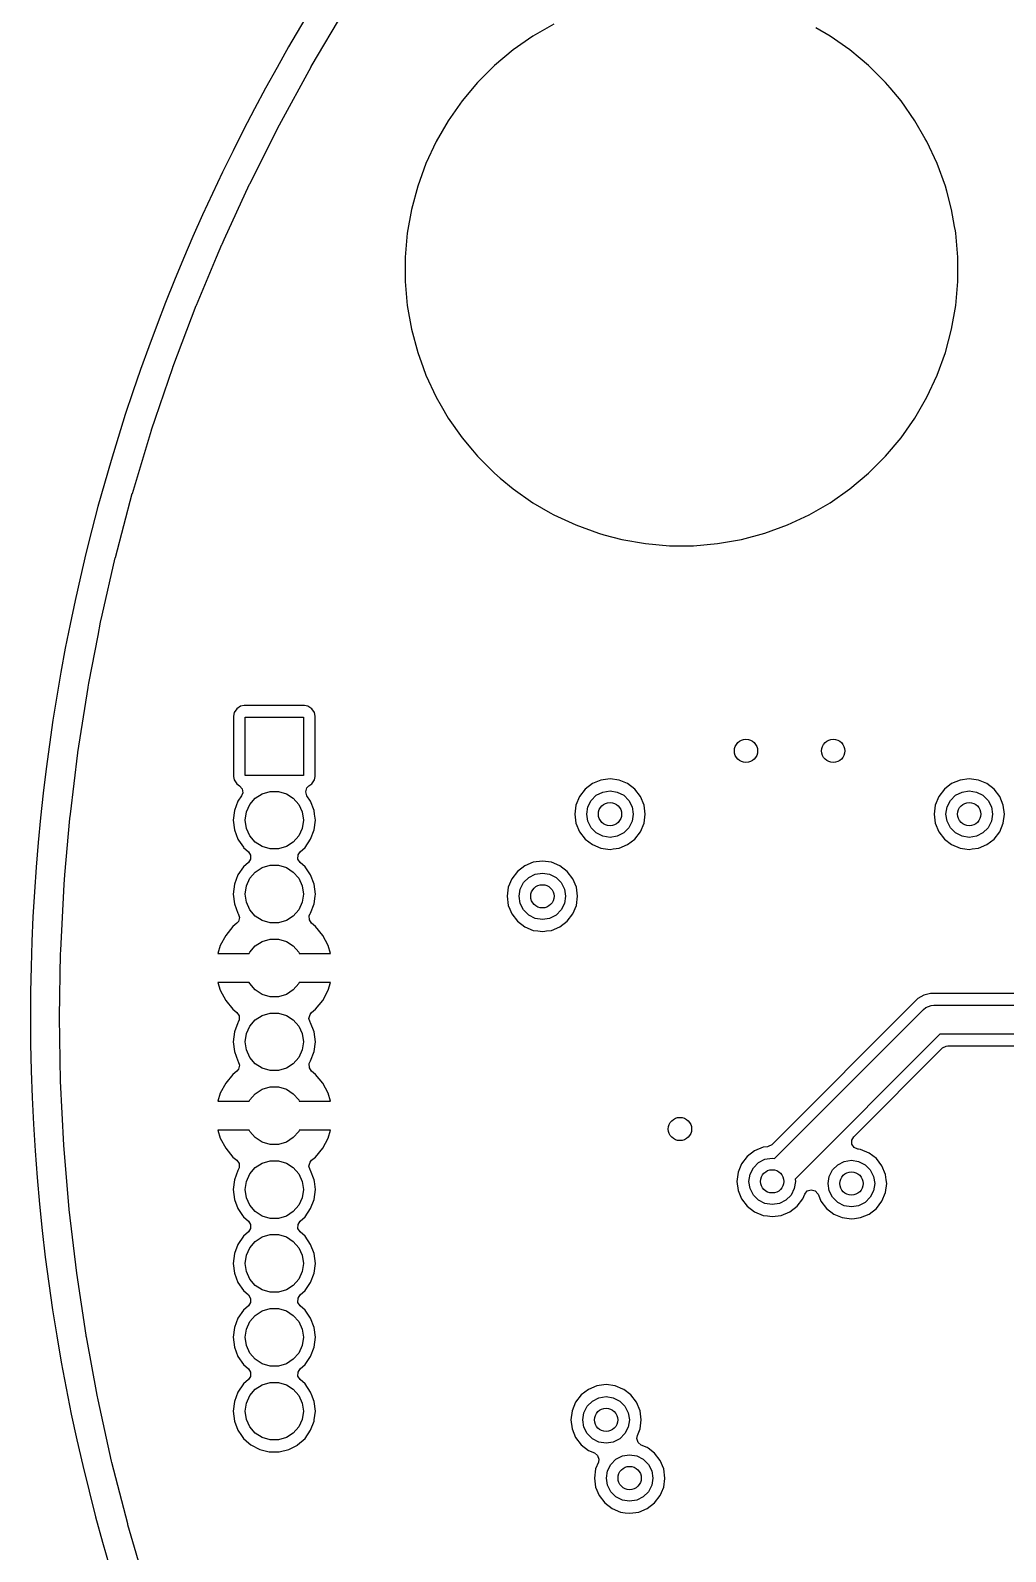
# Model space of a CAD drawing. Extents: x 116 to 183, y -110.2 to -37.6.
# Drawn here: x 115.95 to 132.71, y -80.26 to -54.12 of the extents above; entities that cross this region are included whole.
import ezdxf

# ---------------------------------------------------------------- set-up
doc = ezdxf.new("R2010")
doc.units = 0
doc.layers.add('BLACK', color=7, linetype='CONTINUOUS')

msp = doc.modelspace()

# ---------------------------------------------------------------- linework, layer by layer
at = {"layer": 'BLACK', "linetype": 'CONTINUOUS'}
for p, q in [((120.778686, -54.737477), (121.357475, -53.761107)), ((124.946606, -54.005493), (124.587374, -54.212897)), ((129.697114, -54.212902), (129.452409, -54.071621)), ((124.587348, -54.212913), (124.247562, -54.450834)), ((124.587374, -54.212897), (124.587348, -54.212913)), ((129.697115, -54.212903), (129.697114, -54.212902)), ((129.697131, -54.212913), (129.697115, -54.212903)), ((130.036917, -54.450834), (129.697131, -54.212913)), ((124.247562, -54.450834), (123.929788, -54.717479)), ((130.211201, -54.597076), (130.036917, -54.450834)), ((130.354689, -54.717477), (130.211201, -54.597076)), ((120.231903, -55.736822), (120.776634, -54.741078)), ((120.776634, -54.741078), (120.778686, -54.737477)), ((123.929788, -54.717479), (123.636469, -55.010798)), ((130.648013, -55.010801), (130.354689, -54.717477)), ((123.636469, -55.010798), (123.369824, -55.328572)), ((130.725242, -55.102839), (130.648013, -55.010801)), ((130.914655, -55.328572), (130.725242, -55.102839)), ((123.369824, -55.328572), (123.131903, -55.668358)), ((131.152576, -55.668358), (130.914655, -55.328572)), ((123.131887, -55.668384), (122.924483, -56.027616)), ((123.131903, -55.668358), (123.131887, -55.668384)), ((131.15258, -55.668365), (131.152576, -55.668358)), ((131.152588, -55.668376), (131.15258, -55.668365)), ((131.33091, -55.977238), (131.152588, -55.668376)), ((119.719908, -56.754504), (120.229949, -55.740546)), ((120.229949, -55.740546), (120.231903, -55.736822)), ((122.92447, -56.02764), (122.749174, -56.403566)), ((122.924483, -56.027616), (122.92447, -56.02764)), ((131.359996, -56.027616), (131.33091, -55.977238)), ((131.360009, -56.02764), (131.359996, -56.027616)), ((131.535305, -56.403566), (131.360009, -56.02764)), ((122.749174, -56.403566), (122.607287, -56.793396)), ((131.535306, -56.403571), (131.535305, -56.403566)), ((131.535311, -56.40358), (131.535306, -56.403571)), ((131.677189, -56.793386), (131.535311, -56.40358)), ((119.281295, -57.706839), (119.718106, -56.758246)), ((119.718106, -56.758246), (119.719908, -56.754504)), ((122.607287, -56.793396), (122.499929, -57.194066)), ((131.67719, -56.793392), (131.677189, -56.793386)), ((131.677192, -56.793396), (131.67719, -56.793392)), ((131.700253, -56.879463), (131.677192, -56.793396)), ((131.784553, -57.194074), (131.700253, -56.879463)), ((122.499925, -57.194083), (122.427894, -57.602588)), ((122.499929, -57.194066), (122.499925, -57.194083)), ((131.836035, -57.486046), (131.784553, -57.194074)), ((131.849209, -57.56076), (131.836035, -57.486046)), ((119.243392, -57.78915), (119.281295, -57.706839)), ((122.427894, -57.602592), (122.39174, -58.015835)), ((122.427894, -57.602588), (122.427894, -57.602592)), ((131.856586, -57.602595), (131.849209, -57.56076)), ((131.89274, -58.015839), (131.856586, -57.602595)), ((118.802819, -58.839745), (119.148267, -58.015835)), ((119.148267, -58.015835), (119.241669, -57.793066)), ((119.241669, -57.793066), (119.243392, -57.78915)), ((122.39174, -58.015835), (122.39174, -58.430664)), ((131.89274, -58.430661), (131.89274, -58.015839)), ((122.39174, -58.430664), (122.427894, -58.843907)), ((131.856586, -58.843905), (131.89274, -58.430661)), ((118.398792, -59.904875), (118.801268, -58.843631)), ((118.801268, -58.843631), (118.802819, -58.839745)), ((122.427894, -58.843907), (122.427894, -58.843911)), ((122.427894, -58.843911), (122.499925, -59.252416)), ((131.784553, -59.252426), (131.856586, -58.843905)), ((122.499925, -59.252416), (122.499929, -59.252433)), ((122.499929, -59.252433), (122.607287, -59.653103)), ((131.677189, -59.653114), (131.784553, -59.252426)), ((122.607287, -59.653103), (122.60729, -59.653113)), ((122.60729, -59.653113), (122.607291, -59.653114)), ((122.607291, -59.653114), (122.700371, -59.90885)), ((131.535311, -60.04292), (131.677189, -59.653114)), ((118.101582, -60.778141), (118.397382, -59.908796)), ((118.397382, -59.908796), (118.398792, -59.904875)), ((122.700371, -59.90885), (122.749174, -60.042933)), ((122.749174, -60.042933), (122.92447, -60.418859)), ((131.360009, -60.418859), (131.535305, -60.042933)), ((131.535305, -60.042932), (131.535311, -60.04292)), ((131.535305, -60.042933), (131.535305, -60.042932)), ((122.92447, -60.418859), (122.924483, -60.418883)), ((122.924483, -60.418883), (123.011106, -60.568918)), ((123.011106, -60.568918), (123.131892, -60.778124)), ((131.152588, -60.778124), (131.36, -60.418877)), ((131.36, -60.418877), (131.360004, -60.418867)), ((131.360004, -60.418867), (131.360009, -60.418859)), ((118.031777, -60.983294), (118.101582, -60.778141)), ((123.131892, -60.778124), (123.131896, -60.77813)), ((123.131896, -60.77813), (123.131903, -60.778141)), ((123.131903, -60.778141), (123.369824, -61.117927)), ((130.914656, -61.117926), (131.152588, -60.778124)), ((117.702191, -62.073774), (118.030472, -60.987358)), ((118.030472, -60.987358), (118.031777, -60.983294)), ((123.369824, -61.117927), (123.546707, -61.328727)), ((130.648013, -61.435699), (130.914656, -61.117926)), ((123.546707, -61.328727), (123.636467, -61.435699)), ((123.636467, -61.435699), (123.929791, -61.729023)), ((130.354689, -61.729023), (130.648013, -61.435699)), ((123.929791, -61.729023), (124.02703, -61.810616)), ((124.02703, -61.810616), (124.247562, -61.995665)), ((130.036916, -61.995666), (130.354689, -61.729023)), ((117.410443, -63.174973), (117.701056, -62.077775)), ((117.701056, -62.077775), (117.702191, -62.073774)), ((124.247562, -61.995665), (124.587348, -62.233586)), ((129.697114, -62.233598), (130.036916, -61.995666)), ((124.587348, -62.233586), (124.587355, -62.23359)), ((124.587355, -62.23359), (124.587366, -62.233598)), ((124.587366, -62.233598), (124.885695, -62.405839)), ((124.885695, -62.405839), (124.946606, -62.441006)), ((124.946606, -62.441006), (124.94663, -62.441019)), ((124.94663, -62.441019), (125.322556, -62.616315)), ((128.961923, -62.616315), (129.337849, -62.441019)), ((129.337849, -62.441019), (129.337857, -62.441014)), ((129.337857, -62.441014), (129.337867, -62.44101)), ((129.337867, -62.44101), (129.697114, -62.233598)), ((125.322556, -62.616315), (125.322561, -62.616316)), ((125.322561, -62.616316), (125.32257, -62.616321)), ((125.32257, -62.616321), (125.712376, -62.758199)), ((128.572104, -62.758199), (128.96191, -62.616321)), ((128.96191, -62.616321), (128.961923, -62.616315)), ((125.712376, -62.758199), (125.712382, -62.7582)), ((125.712382, -62.7582), (125.712386, -62.758202)), ((125.712386, -62.758202), (125.8092, -62.784143)), ((125.8092, -62.784143), (126.113064, -62.865563)), ((126.113064, -62.865563), (126.521585, -62.937596)), ((126.521585, -62.937596), (126.934827, -62.973749)), ((126.934827, -62.973749), (126.934828, -62.97375)), ((126.934828, -62.97375), (126.934829, -62.97375)), ((126.934829, -62.97375), (127.349652, -62.97375)), ((127.349652, -62.973749), (127.762895, -62.937596)), ((127.349652, -62.97375), (127.349652, -62.973749)), ((127.762895, -62.937596), (128.171416, -62.865563)), ((128.171416, -62.865563), (128.572104, -62.758199)), ((117.184066, -64.166476), (117.409436, -63.179061)), ((117.409436, -63.179061), (117.410443, -63.174973)), ((117.112523, -64.515996), (117.156009, -64.289731)), ((117.156009, -64.289731), (117.156888, -64.285549)), ((117.156888, -64.285549), (117.184066, -64.166476)), ((116.955153, -65.334818), (117.112523, -64.515996)), ((116.941816, -65.404209), (116.955153, -65.334818)), ((116.765468, -66.529722), (116.941081, -65.408414)), ((116.941081, -65.408414), (116.941816, -65.404209)), ((119.453131, -65.84277), (119.4415, -65.901247)), ((119.453132, -65.842769), (119.453131, -65.84277)), ((119.497447, -65.776447), (119.453132, -65.842769)), ((119.563769, -65.732132), (119.497447, -65.776447)), ((119.56377, -65.732131), (119.563769, -65.732132)), ((119.622247, -65.7205), (119.56377, -65.732131)), ((119.622252, -65.7205), (119.622247, -65.7205)), ((120.661748, -65.7205), (119.622252, -65.7205)), ((120.661752, -65.7205), (120.661748, -65.7205)), ((120.720229, -65.732131), (120.661752, -65.7205)), ((120.72023, -65.732132), (120.720229, -65.732131)), ((120.786552, -65.776447), (120.72023, -65.732132)), ((120.830867, -65.842769), (120.786552, -65.776447)), ((120.830868, -65.84277), (120.830867, -65.842769)), ((120.842499, -65.901247), (120.830868, -65.84277)), ((119.4415, -65.901247), (119.4415, -66.940752)), ((119.642, -66.921), (119.642, -65.921)), ((119.642, -65.921), (120.642, -65.921)), ((120.642, -65.921), (120.642, -66.921)), ((120.8425, -65.901249), (120.842499, -65.901247)), ((120.8425, -66.94075), (120.8425, -65.901249)), ((116.636957, -67.5875), (116.764888, -66.533892)), ((116.764888, -66.533892), (116.765468, -66.529722)), ((120.642, -66.921), (119.642, -66.921)), ((119.4415, -66.940752), (119.453131, -66.999229)), ((119.453131, -66.999229), (119.453132, -66.99923)), ((119.453132, -66.99923), (119.497447, -67.065552)), ((119.497447, -67.065552), (119.546824, -67.098545)), ((119.546824, -67.098545), (119.591629, -67.152158)), ((119.591629, -67.152158), (119.600336, -67.221483)), ((119.934292, -67.236184), (120.070843, -67.196089)), ((120.070843, -67.196089), (120.213157, -67.196089)), ((120.213157, -67.196089), (120.349708, -67.236184)), ((120.682133, -67.205733), (120.699598, -67.138082)), ((120.699598, -67.138082), (120.737175, -67.098545)), ((120.737175, -67.098545), (120.786552, -67.065552)), ((120.786552, -67.065552), (120.798591, -67.047534)), ((120.798591, -67.047534), (120.830867, -66.999231)), ((120.830867, -66.999231), (120.830867, -66.999229)), ((120.830867, -66.999229), (120.830868, -66.999229)), ((120.830868, -66.999229), (120.842499, -66.940752)), ((120.842499, -66.940752), (120.8425, -66.94075)), ((125.484218, -67.159218), (125.387963, -67.28466)), ((125.60966, -67.062963), (125.484218, -67.159218)), ((125.755737, -67.002456), (125.60966, -67.062963)), ((125.755739, -67.002455), (125.755737, -67.002456)), ((125.912499, -66.981818), (125.755739, -67.002455)), ((125.788893, -67.207077), (125.9125, -67.1875)), ((125.912501, -66.981818), (125.912499, -66.981818)), ((125.9125, -67.1875), (126.036107, -67.207077)), ((126.06926, -67.002455), (125.912501, -66.981818)), ((126.069262, -67.002456), (126.06926, -67.002455)), ((126.215341, -67.062964), (126.069262, -67.002456)), ((126.340782, -67.159218), (126.215341, -67.062964)), ((126.437036, -67.284659), (126.340782, -67.159218)), ((131.659218, -67.159218), (131.562963, -67.28466)), ((131.78466, -67.062963), (131.659218, -67.159218)), ((131.930737, -67.002456), (131.78466, -67.062963)), ((131.930739, -67.002455), (131.930737, -67.002456)), ((132.087499, -66.981818), (131.930739, -67.002455)), ((131.963893, -67.207077), (132.0875, -67.1875)), ((132.087501, -66.981818), (132.087499, -66.981818)), ((132.0875, -67.1875), (132.211107, -67.207077)), ((132.24426, -67.002455), (132.087501, -66.981818)), ((132.244262, -67.002456), (132.24426, -67.002455)), ((132.390341, -67.062964), (132.244262, -67.002456)), ((132.515782, -67.159218), (132.390341, -67.062964)), ((132.612036, -67.284659), (132.515782, -67.159218)), ((119.517182, -67.363068), (119.45686, -67.522125)), ((119.517183, -67.363068), (119.517182, -67.363068)), ((119.579983, -67.272087), (119.517183, -67.363068)), ((119.600336, -67.221483), (119.579983, -67.272087)), ((119.662254, -67.550134), (119.721373, -67.42068)), ((119.721373, -67.42068), (119.81457, -67.313125)), ((119.81457, -67.313125), (119.934292, -67.236184)), ((120.349708, -67.236184), (120.46943, -67.313125)), ((120.46943, -67.313125), (120.562627, -67.42068)), ((120.562627, -67.42068), (120.621746, -67.550134)), ((120.704017, -67.272088), (120.682133, -67.205733)), ((120.766816, -67.363066), (120.704017, -67.272088)), ((120.766817, -67.363068), (120.766816, -67.363066)), ((120.766818, -67.36307), (120.766817, -67.363068)), ((120.82714, -67.522128), (120.766818, -67.36307)), ((125.327455, -67.430739), (125.306818, -67.587498)), ((125.327456, -67.430737), (125.327455, -67.430739)), ((125.387963, -67.28466), (125.327456, -67.430737)), ((125.532077, -67.463893), (125.588893, -67.352386)), ((125.588893, -67.352386), (125.677386, -67.263893)), ((125.677386, -67.263893), (125.788893, -67.207077)), ((126.036107, -67.207077), (126.147614, -67.263893)), ((126.147614, -67.263893), (126.236107, -67.352386)), ((126.236107, -67.352386), (126.292923, -67.463893)), ((126.497544, -67.430738), (126.437036, -67.284659)), ((126.518182, -67.587498), (126.497544, -67.430738)), ((131.502455, -67.430739), (131.481818, -67.587498)), ((131.502456, -67.430737), (131.502455, -67.430739)), ((131.562963, -67.28466), (131.502456, -67.430737)), ((131.707077, -67.463893), (131.763893, -67.352386)), ((131.763893, -67.352386), (131.852386, -67.263893)), ((131.852386, -67.263893), (131.963893, -67.207077)), ((132.211107, -67.207077), (132.322614, -67.263893)), ((132.322614, -67.263893), (132.411107, -67.352386)), ((132.411107, -67.352386), (132.467923, -67.463893)), ((132.672544, -67.430738), (132.612036, -67.284659)), ((132.693182, -67.5875), (132.672544, -67.430738)), ((116.543869, -68.633068), (116.627643, -67.664823)), ((116.627643, -67.664823), (116.628085, -67.660569)), ((116.628085, -67.660569), (116.636957, -67.5875)), ((119.456859, -67.52213), (119.436355, -67.691)), ((119.436355, -67.691), (119.456859, -67.859869)), ((119.45686, -67.522125), (119.456859, -67.52213)), ((119.642, -67.691), (119.662254, -67.550134)), ((119.662254, -67.831866), (119.642, -67.691)), ((120.621746, -67.550134), (120.642, -67.691)), ((120.642, -67.691), (120.621746, -67.831866)), ((120.835077, -67.587498), (120.82714, -67.522128)), ((120.82714, -67.859872), (120.847645, -67.691)), ((120.847645, -67.691), (120.835077, -67.587498)), ((125.306818, -67.587498), (125.306818, -67.587501)), ((125.306818, -67.587501), (125.327455, -67.74426)), ((125.5125, -67.5875), (125.532077, -67.463893)), ((125.532077, -67.711107), (125.5125, -67.5875)), ((125.588893, -67.822614), (125.532077, -67.711107)), ((126.292923, -67.711107), (126.236107, -67.822614)), ((126.292923, -67.463893), (126.3125, -67.5875)), ((126.3125, -67.5875), (126.292923, -67.711107)), ((126.497544, -67.744262), (126.518182, -67.5875)), ((126.518182, -67.5875), (126.518182, -67.587498)), ((131.481818, -67.587498), (131.481818, -67.587501)), ((131.481818, -67.587501), (131.502455, -67.74426)), ((131.6875, -67.5875), (131.707077, -67.463893)), ((131.707077, -67.711107), (131.6875, -67.5875)), ((131.763893, -67.822614), (131.707077, -67.711107)), ((132.467923, -67.711107), (132.411107, -67.822614)), ((132.467923, -67.463893), (132.4875, -67.5875)), ((132.4875, -67.5875), (132.467923, -67.711107)), ((132.672544, -67.744262), (132.693182, -67.5875)), ((119.456859, -67.859869), (119.45686, -67.859874)), ((119.45686, -67.859874), (119.517182, -68.018931)), ((119.721373, -67.96132), (119.662254, -67.831866)), ((119.81457, -68.068875), (119.721373, -67.96132)), ((120.562627, -67.96132), (120.46943, -68.068875)), ((120.621746, -67.831866), (120.562627, -67.96132)), ((120.766818, -68.01893), (120.82714, -67.859872)), ((125.327455, -67.74426), (125.327456, -67.744262)), ((125.327456, -67.744262), (125.387964, -67.890341)), ((125.387964, -67.890341), (125.484218, -68.015782)), ((125.677386, -67.911107), (125.588893, -67.822614)), ((125.788893, -67.967923), (125.677386, -67.911107)), ((125.9125, -67.9875), (125.788893, -67.967923)), ((126.036107, -67.967923), (125.9125, -67.9875)), ((126.147614, -67.911107), (126.036107, -67.967923)), ((126.236107, -67.822614), (126.147614, -67.911107)), ((126.340782, -68.015782), (126.437036, -67.890341)), ((126.437036, -67.890341), (126.497544, -67.744262)), ((131.502455, -67.74426), (131.502456, -67.744262)), ((131.502456, -67.744262), (131.562964, -67.890341)), ((131.562964, -67.890341), (131.659218, -68.015782)), ((131.852386, -67.911107), (131.763893, -67.822614)), ((131.963893, -67.967923), (131.852386, -67.911107)), ((132.0875, -67.9875), (131.963893, -67.967923)), ((132.211107, -67.967923), (132.0875, -67.9875)), ((132.322614, -67.911107), (132.211107, -67.967923)), ((132.411107, -67.822614), (132.322614, -67.911107)), ((132.515782, -68.015782), (132.612036, -67.890341)), ((132.612036, -67.890341), (132.672544, -67.744262)), ((119.517182, -68.018931), (119.529092, -68.036185)), ((119.529092, -68.036185), (119.612321, -68.156762)), ((119.612321, -68.156762), (119.613818, -68.15893)), ((119.613818, -68.15893), (119.697634, -68.233185)), ((119.697634, -68.233185), (119.734761, -68.292374)), ((119.934292, -68.145816), (119.81457, -68.068875)), ((120.070843, -68.185911), (119.934292, -68.145816)), ((120.213157, -68.185911), (120.070843, -68.185911)), ((120.349708, -68.145816), (120.213157, -68.185911)), ((120.46943, -68.068875), (120.349708, -68.145816)), ((120.550006, -68.289761), (120.586363, -68.233186)), ((120.586363, -68.233186), (120.670183, -68.158929)), ((120.670183, -68.158929), (120.766818, -68.01893)), ((125.484218, -68.015782), (125.609659, -68.112036)), ((125.609659, -68.112036), (125.755738, -68.172544)), ((125.755738, -68.172544), (125.834119, -68.182863)), ((125.834119, -68.182863), (125.912499, -68.193182)), ((125.912499, -68.193182), (125.9125, -68.193182)), ((125.9125, -68.193182), (125.912501, -68.193182)), ((125.912501, -68.193182), (125.964754, -68.186302)), ((125.964754, -68.186302), (126.069262, -68.172544)), ((126.069262, -68.172544), (126.215341, -68.112036)), ((126.215341, -68.112036), (126.340782, -68.015782)), ((131.659218, -68.015782), (131.784659, -68.112036)), ((131.784659, -68.112036), (131.930738, -68.172544)), ((131.930738, -68.172544), (132.009119, -68.182863)), ((132.009119, -68.182863), (132.087499, -68.193182)), ((132.087499, -68.193182), (132.0875, -68.193182)), ((132.0875, -68.193182), (132.087501, -68.193182)), ((132.087501, -68.193182), (132.139754, -68.186302)), ((132.139754, -68.186302), (132.244262, -68.172544)), ((132.244262, -68.172544), (132.390341, -68.112036)), ((132.390341, -68.112036), (132.515782, -68.015782)), ((119.613818, -68.493069), (119.517182, -68.633068)), ((119.697634, -68.418815), (119.613818, -68.493069)), ((119.733993, -68.36224), (119.697634, -68.418815)), ((119.734761, -68.292374), (119.733993, -68.36224)), ((119.81457, -68.583125), (119.934292, -68.506184)), ((119.934292, -68.506184), (120.070843, -68.466089)), ((120.070843, -68.466089), (120.213157, -68.466089)), ((120.213157, -68.466089), (120.349708, -68.506184)), ((120.349708, -68.506184), (120.46943, -68.583125)), ((120.549238, -68.359626), (120.550006, -68.289761)), ((120.586363, -68.418813), (120.549238, -68.359626)), ((120.670183, -68.493071), (120.586363, -68.418813)), ((120.766818, -68.63307), (120.670183, -68.493071)), ((124.44716, -68.475463), (124.321718, -68.571718)), ((124.593237, -68.414956), (124.44716, -68.475463)), ((124.593239, -68.414955), (124.593237, -68.414956)), ((124.749999, -68.394318), (124.593239, -68.414955)), ((124.750001, -68.394318), (124.749999, -68.394318)), ((124.90676, -68.414955), (124.750001, -68.394318)), ((124.906762, -68.414956), (124.90676, -68.414955)), ((125.052841, -68.475464), (124.906762, -68.414956)), ((125.178282, -68.571718), (125.052841, -68.475464)), ((116.529817, -68.795471), (116.543869, -68.633068)), ((119.517182, -68.633068), (119.45686, -68.792125)), ((119.662254, -68.820134), (119.721373, -68.69068)), ((119.721373, -68.69068), (119.81457, -68.583125)), ((120.46943, -68.583125), (120.562627, -68.69068)), ((120.562627, -68.69068), (120.621746, -68.820134)), ((120.82714, -68.792128), (120.766818, -68.63307)), ((124.225463, -68.69716), (124.164956, -68.843237)), ((124.321718, -68.571718), (124.225463, -68.69716)), ((124.369577, -68.876393), (124.426393, -68.764886)), ((124.426393, -68.764886), (124.514886, -68.676393)), ((124.514886, -68.676393), (124.626393, -68.619577)), ((124.626393, -68.619577), (124.75, -68.6)), ((124.75, -68.6), (124.873607, -68.619577)), ((124.873607, -68.619577), (124.985114, -68.676393)), ((124.985114, -68.676393), (125.073607, -68.764886)), ((125.073607, -68.764886), (125.130423, -68.876393)), ((125.274536, -68.697159), (125.178282, -68.571718)), ((125.335044, -68.843238), (125.274536, -68.697159)), ((116.471035, -69.928149), (116.529521, -68.799732)), ((116.529521, -68.799732), (116.529817, -68.795471)), ((119.456859, -68.79213), (119.436355, -68.961)), ((119.436355, -68.961), (119.456859, -69.129869)), ((119.45686, -68.792125), (119.456859, -68.79213)), ((119.642, -68.961), (119.662254, -68.820134)), ((119.662254, -69.101866), (119.642, -68.961)), ((120.621746, -68.820134), (120.642, -68.961)), ((120.642, -68.961), (120.621746, -69.101866)), ((120.847645, -68.961), (120.82714, -68.792128)), ((120.82714, -69.129872), (120.84291, -68.999998)), ((120.84291, -68.999998), (120.847645, -68.961)), ((124.164955, -68.843239), (124.144318, -68.999998)), ((124.144318, -68.999998), (124.144318, -69.000001)), ((124.144318, -69.000001), (124.164955, -69.15676)), ((124.164956, -68.843237), (124.164955, -68.843239)), ((124.35, -69), (124.369577, -68.876393)), ((124.369577, -69.123607), (124.35, -69)), ((125.130423, -68.876393), (125.15, -69)), ((125.15, -69), (125.130423, -69.123607)), ((125.355682, -69), (125.335044, -68.843238)), ((125.335044, -69.156762), (125.355682, -69)), ((119.456859, -69.129869), (119.45686, -69.129874)), ((119.45686, -69.129874), (119.517182, -69.28893)), ((119.517182, -69.28893), (119.523395, -69.297931)), ((119.721373, -69.23132), (119.662254, -69.101866)), ((119.81457, -69.338875), (119.721373, -69.23132)), ((120.562627, -69.23132), (120.46943, -69.338875)), ((120.621746, -69.101866), (120.562627, -69.23132)), ((120.760607, -69.297928), (120.766817, -69.288931)), ((120.766816, -69.288931), (120.766818, -69.28893)), ((120.766817, -69.288931), (120.766816, -69.288931)), ((120.766818, -69.28893), (120.82714, -69.129872)), ((124.164955, -69.15676), (124.164956, -69.156762)), ((124.164956, -69.156762), (124.192695, -69.223731)), ((124.192695, -69.223731), (124.225464, -69.302841)), ((124.426393, -69.235114), (124.369577, -69.123607)), ((124.514886, -69.323607), (124.426393, -69.235114)), ((125.073607, -69.235114), (124.985114, -69.323607)), ((125.130423, -69.123607), (125.073607, -69.235114)), ((125.274536, -69.302841), (125.335044, -69.156762)), ((119.431472, -69.52047), (119.306507, -69.672739)), ((119.50001, -69.464222), (119.431472, -69.52047)), ((119.527811, -69.431937), (119.50001, -69.464222)), ((119.523395, -69.297931), (119.545277, -69.364285)), ((119.545277, -69.364285), (119.527811, -69.431937)), ((119.934292, -69.415816), (119.81457, -69.338875)), ((120.070843, -69.455911), (119.934292, -69.415816)), ((120.213157, -69.455911), (120.070843, -69.455911)), ((120.349708, -69.415816), (120.213157, -69.455911)), ((120.46943, -69.338875), (120.349708, -69.415816)), ((120.742785, -69.336632), (120.760607, -69.297928)), ((120.744656, -69.406477), (120.742785, -69.336632)), ((120.78399, -69.464223), (120.744656, -69.406477)), ((120.852528, -69.520471), (120.78399, -69.464223)), ((120.977492, -69.672739), (120.852528, -69.520471)), ((124.225464, -69.302841), (124.321718, -69.428282)), ((124.321718, -69.428282), (124.447159, -69.524536)), ((124.447159, -69.524536), (124.593238, -69.585044)), ((124.626393, -69.380423), (124.514886, -69.323607)), ((124.75, -69.4), (124.626393, -69.380423)), ((124.873607, -69.380423), (124.75, -69.4)), ((124.985114, -69.323607), (124.873607, -69.380423)), ((124.906762, -69.585044), (125.052841, -69.524536)), ((125.052841, -69.524536), (125.178282, -69.428282)), ((125.178282, -69.428282), (125.274536, -69.302841)), ((119.306503, -69.672746), (119.213652, -69.846458)), ((119.306507, -69.672739), (119.306503, -69.672746)), ((119.81457, -69.853125), (119.934292, -69.776184)), ((119.934292, -69.776184), (120.070843, -69.736089)), ((120.070843, -69.736089), (120.213157, -69.736089)), ((120.213157, -69.736089), (120.349708, -69.776184)), ((120.349708, -69.776184), (120.46943, -69.853125)), ((120.977496, -69.672746), (120.977492, -69.672739)), ((121.070347, -69.846458), (120.977496, -69.672746)), ((124.593238, -69.585044), (124.671619, -69.595363)), ((124.671619, -69.595363), (124.749999, -69.605682)), ((124.749999, -69.605682), (124.75, -69.605682)), ((124.75, -69.605682), (124.750001, -69.605682)), ((124.750001, -69.605682), (124.793175, -69.599998)), ((124.793175, -69.599998), (124.823542, -69.596)), ((124.823542, -69.596), (124.906762, -69.585044)), ((116.451038, -71.072153), (116.469875, -69.980999)), ((116.469875, -69.980999), (116.470628, -69.937401)), ((116.470628, -69.937401), (116.470776, -69.933135)), ((116.470776, -69.933135), (116.471035, -69.928149)), ((119.213652, -69.846458), (119.172839, -69.980999)), ((119.172839, -69.980999), (119.17284, -69.981)), ((119.17284, -69.981), (119.712093, -69.981)), ((119.712093, -69.981), (119.721373, -69.96068)), ((119.721373, -69.96068), (119.81457, -69.853125)), ((120.46943, -69.853125), (120.562627, -69.96068)), ((120.562627, -69.96068), (120.571907, -69.981)), ((120.571907, -69.981), (121.11116, -69.981)), ((121.11116, -69.980999), (121.070347, -69.846458)), ((121.11116, -69.981), (121.11116, -69.980999)), ((119.17284, -70.481), (119.213652, -70.615541)), ((119.712093, -70.481), (119.17284, -70.481)), ((119.721373, -70.50132), (119.712093, -70.481)), ((119.81457, -70.608875), (119.721373, -70.50132)), ((120.562627, -70.50132), (120.46943, -70.608875)), ((120.571907, -70.481), (120.562627, -70.50132)), ((121.11116, -70.481), (120.571907, -70.481)), ((121.070347, -70.615541), (121.11116, -70.481)), ((119.213652, -70.615541), (119.306503, -70.789253)), ((119.306503, -70.789253), (119.306507, -70.78926)), ((119.306507, -70.78926), (119.431471, -70.941528)), ((119.934292, -70.685816), (119.81457, -70.608875)), ((120.070843, -70.725911), (119.934292, -70.685816)), ((120.213157, -70.725911), (120.070843, -70.725911)), ((120.349708, -70.685816), (120.213157, -70.725911)), ((120.46943, -70.608875), (120.349708, -70.685816)), ((120.852529, -70.941527), (120.977492, -70.78926)), ((120.977492, -70.78926), (120.977496, -70.789253)), ((120.977496, -70.789253), (121.070347, -70.615541)), ((131.203384, -70.759511), (128.693578, -73.269317)), ((131.203392, -70.759505), (131.203384, -70.759511)), ((131.306106, -70.700204), (131.203392, -70.759505)), ((131.306115, -70.7002), (131.306106, -70.700204)), ((131.330324, -70.693712), (131.306115, -70.7002)), ((131.330325, -70.693713), (131.330324, -70.693712)), ((131.420691, -70.6695), (131.330325, -70.693713)), ((136.477534, -70.6695), (131.420691, -70.6695)), ((116.451038, -71.076268), (116.451038, -71.072153)), ((116.469441, -72.176175), (116.451038, -71.076268)), ((119.431471, -70.941528), (119.500009, -70.997776)), ((119.500009, -70.997776), (119.539343, -71.055522)), ((119.539343, -71.055522), (119.541214, -71.125367)), ((119.721373, -71.23068), (119.81457, -71.123125)), ((119.81457, -71.123125), (119.934292, -71.046184)), ((119.934292, -71.046184), (120.070843, -71.006089)), ((120.070843, -71.006089), (120.213157, -71.006089)), ((120.213157, -71.006089), (120.349708, -71.046184)), ((120.349708, -71.046184), (120.46943, -71.123125)), ((120.46943, -71.123125), (120.562627, -71.23068)), ((120.738722, -71.097714), (120.756187, -71.030063)), ((120.760604, -71.164068), (120.738722, -71.097714)), ((120.756187, -71.030063), (120.783991, -70.997774)), ((120.783991, -70.997774), (120.852529, -70.941527)), ((128.740095, -73.50635), (131.303224, -70.943223)), ((131.303224, -70.943223), (131.341108, -70.912132)), ((131.341108, -70.912132), (131.431228, -70.874803)), ((131.431228, -70.874803), (131.431237, -70.874803)), ((131.431237, -70.874803), (131.48, -70.87)), ((131.48, -70.87), (136.611946, -70.87)), ((119.456859, -71.33213), (119.436355, -71.501)), ((119.45686, -71.332125), (119.456859, -71.33213)), ((119.517182, -71.173068), (119.45686, -71.332125)), ((119.517183, -71.173067), (119.517182, -71.173068)), ((119.523397, -71.164065), (119.517183, -71.173067)), ((119.541214, -71.125367), (119.523397, -71.164065)), ((119.642, -71.501), (119.662254, -71.360134)), ((119.662254, -71.360134), (119.721373, -71.23068)), ((120.562627, -71.23068), (120.621746, -71.360134)), ((120.621746, -71.360134), (120.642, -71.501)), ((120.766818, -71.17307), (120.760604, -71.164068)), ((120.82714, -71.332128), (120.766818, -71.17307)), ((120.847645, -71.501), (120.82714, -71.332128)), ((131.583553, -71.37), (129.093649, -73.859904)), ((136.35, -71.37), (131.583553, -71.37)), ((119.436355, -71.501), (119.456859, -71.669869)), ((119.662254, -71.641866), (119.642, -71.501)), ((119.721373, -71.77132), (119.662254, -71.641866)), ((120.621746, -71.641866), (120.562627, -71.77132)), ((120.642, -71.501), (120.621746, -71.641866)), ((120.82714, -71.669872), (120.847645, -71.501)), ((130.101371, -73.135731), (131.630285, -71.606819)), ((131.630285, -71.606819), (131.691608, -71.573334)), ((131.691608, -71.573334), (131.717966, -71.5705)), ((131.717966, -71.5705), (136.0255, -71.5705)), ((119.456859, -71.669869), (119.45686, -71.669874)), ((119.45686, -71.669874), (119.517182, -71.82893)), ((119.517182, -71.82893), (119.523395, -71.837931)), ((119.523395, -71.837931), (119.545277, -71.904285)), ((119.545277, -71.904285), (119.527811, -71.971937)), ((119.81457, -71.878875), (119.721373, -71.77132)), ((119.934292, -71.955816), (119.81457, -71.878875)), ((120.46943, -71.878875), (120.349708, -71.955816)), ((120.562627, -71.77132), (120.46943, -71.878875)), ((120.742785, -71.876632), (120.760607, -71.837928)), ((120.744656, -71.946477), (120.742785, -71.876632)), ((120.760607, -71.837928), (120.766817, -71.828931)), ((120.766816, -71.828931), (120.766818, -71.82893)), ((120.766817, -71.828931), (120.766816, -71.828931)), ((120.766818, -71.82893), (120.82714, -71.669872)), ((119.431472, -72.06047), (119.306507, -72.212739)), ((119.50001, -72.004222), (119.431472, -72.06047)), ((119.527811, -71.971937), (119.50001, -72.004222)), ((120.070843, -71.995911), (119.934292, -71.955816)), ((120.213157, -71.995911), (120.070843, -71.995911)), ((120.349708, -71.955816), (120.213157, -71.995911)), ((120.78399, -72.004223), (120.744656, -71.946477)), ((120.852528, -72.060471), (120.78399, -72.004223)), ((120.977492, -72.212739), (120.852528, -72.060471)), ((116.469579, -72.180299), (116.469441, -72.176175)), ((116.524766, -73.278951), (116.469579, -72.180299)), ((119.213652, -72.386458), (119.172839, -72.520999)), ((119.306503, -72.212746), (119.213652, -72.386458)), ((119.306507, -72.212739), (119.306503, -72.212746)), ((119.721373, -72.50068), (119.81457, -72.393125)), ((119.81457, -72.393125), (119.934292, -72.316184)), ((119.934292, -72.316184), (120.070843, -72.276089)), ((120.070843, -72.276089), (120.213157, -72.276089)), ((120.213157, -72.276089), (120.349708, -72.316184)), ((120.349708, -72.316184), (120.46943, -72.393125)), ((120.46943, -72.393125), (120.562627, -72.50068)), ((120.977496, -72.212746), (120.977492, -72.212739)), ((121.070347, -72.386458), (120.977496, -72.212746)), ((121.11116, -72.520999), (121.070347, -72.386458)), ((119.172839, -72.520999), (119.17284, -72.521)), ((119.17284, -72.521), (119.712093, -72.521)), ((119.712093, -72.521), (119.721373, -72.50068)), ((120.562627, -72.50068), (120.571907, -72.521)), ((120.571907, -72.521), (121.11116, -72.521)), ((121.11116, -72.521), (121.11116, -72.520999)), ((119.712093, -73.021), (119.17284, -73.021)), ((119.17284, -73.021), (119.213652, -73.155541)), ((119.213652, -73.155541), (119.306503, -73.329253)), ((119.721373, -73.04132), (119.712093, -73.021)), ((119.81457, -73.148875), (119.721373, -73.04132)), ((119.934292, -73.225816), (119.81457, -73.148875)), ((120.46943, -73.148875), (120.349708, -73.225816)), ((120.562627, -73.04132), (120.46943, -73.148875)), ((120.571907, -73.021), (120.562627, -73.04132)), ((121.11116, -73.021), (120.571907, -73.021)), ((120.977496, -73.329253), (121.070347, -73.155541)), ((121.070347, -73.155541), (121.11116, -73.021)), ((130.06967, -73.189892), (130.101371, -73.135731)), ((130.070501, -73.259756), (130.06967, -73.189892)), ((116.525037, -73.282993), (116.524766, -73.278951)), ((116.616944, -74.379154), (116.525037, -73.282993)), ((119.306503, -73.329253), (119.306507, -73.32926)), ((119.306507, -73.32926), (119.431471, -73.481528)), ((120.070843, -73.265911), (119.934292, -73.225816)), ((120.213157, -73.265911), (120.070843, -73.265911)), ((120.349708, -73.225816), (120.213157, -73.265911)), ((120.852529, -73.481527), (120.977492, -73.32926)), ((120.977492, -73.32926), (120.977496, -73.329253)), ((128.271718, -73.471718), (128.175463, -73.59716)), ((128.39716, -73.375463), (128.271718, -73.471718)), ((128.543238, -73.314956), (128.39716, -73.375463)), ((128.622084, -73.304575), (128.543238, -73.314956)), ((128.632255, -73.302802), (128.622084, -73.304575)), ((128.693578, -73.269317), (128.632255, -73.302802)), ((130.108972, -73.318081), (130.070501, -73.259756)), ((130.172868, -73.346348), (130.108972, -73.318081)), ((130.181686, -73.347509), (130.172868, -73.346348)), ((130.219262, -73.352456), (130.181686, -73.347509)), ((130.365341, -73.412964), (130.219262, -73.352456)), ((130.490782, -73.509218), (130.365341, -73.412964)), ((119.431471, -73.481528), (119.500009, -73.537776)), ((119.517182, -73.713068), (119.45686, -73.872125)), ((119.500009, -73.537776), (119.539343, -73.595522)), ((119.517183, -73.713067), (119.517182, -73.713068)), ((119.523397, -73.704065), (119.517183, -73.713067)), ((119.541214, -73.665367), (119.523397, -73.704065)), ((119.539343, -73.595522), (119.541214, -73.665367)), ((119.721373, -73.77068), (119.81457, -73.663125)), ((119.81457, -73.663125), (119.934292, -73.586184)), ((119.934292, -73.586184), (120.070843, -73.546089)), ((120.070843, -73.546089), (120.213157, -73.546089)), ((120.213157, -73.546089), (120.349708, -73.586184)), ((120.349708, -73.586184), (120.46943, -73.663125)), ((120.46943, -73.663125), (120.562627, -73.77068)), ((120.738722, -73.637714), (120.756187, -73.570063)), ((120.760604, -73.704068), (120.738722, -73.637714)), ((120.756187, -73.570063), (120.783991, -73.537774)), ((120.766818, -73.71307), (120.760604, -73.704068)), ((120.82714, -73.872128), (120.766818, -73.71307)), ((120.783991, -73.537774), (120.852529, -73.481527)), ((128.175463, -73.59716), (128.114956, -73.743237)), ((128.319577, -73.776393), (128.376393, -73.664886)), ((128.376393, -73.664886), (128.464886, -73.576393)), ((128.464886, -73.576393), (128.576393, -73.519577)), ((128.576393, -73.519577), (128.7, -73.5)), ((128.7, -73.5), (128.740095, -73.50635)), ((129.682077, -73.813893), (129.738893, -73.702386)), ((129.738893, -73.702386), (129.827386, -73.613893)), ((129.827386, -73.613893), (129.938893, -73.557077)), ((129.938893, -73.557077), (130.0625, -73.5375)), ((130.0625, -73.5375), (130.186107, -73.557077)), ((130.186107, -73.557077), (130.297614, -73.613893)), ((130.297614, -73.613893), (130.386107, -73.702386)), ((130.386107, -73.702386), (130.442923, -73.813893)), ((130.587036, -73.634659), (130.490782, -73.509218)), ((130.647544, -73.780738), (130.587036, -73.634659)), ((119.456859, -73.87213), (119.436355, -74.041)), ((119.45686, -73.872125), (119.456859, -73.87213)), ((119.642, -74.041), (119.662254, -73.900134)), ((119.662254, -73.900134), (119.721373, -73.77068)), ((120.562627, -73.77068), (120.621746, -73.900134)), ((120.621746, -73.900134), (120.642, -74.041)), ((120.830524, -73.899998), (120.82714, -73.872128)), ((120.847645, -74.041), (120.830524, -73.899998)), ((128.114955, -73.743239), (128.094318, -73.899998)), ((128.094318, -73.899998), (128.094318, -73.900001)), ((128.094318, -73.900001), (128.114955, -74.05676)), ((128.114956, -73.743237), (128.114955, -73.743239)), ((128.3, -73.9), (128.319577, -73.776393)), ((128.319577, -74.023607), (128.3, -73.9)), ((129.1, -73.9), (129.080423, -74.023607)), ((129.093649, -73.859904), (129.1, -73.9)), ((129.6625, -73.9375), (129.682077, -73.813893)), ((129.682077, -74.061107), (129.6625, -73.9375)), ((130.442923, -73.813893), (130.4625, -73.9375)), ((130.4625, -73.9375), (130.442923, -74.061107)), ((130.647544, -73.780739), (130.647544, -73.780738)), ((130.659564, -73.872043), (130.647544, -73.780739)), ((130.647544, -74.094262), (130.668182, -73.9375)), ((130.668182, -73.9375), (130.659564, -73.872043)), ((119.436355, -74.041), (119.456859, -74.209869)), ((119.456859, -74.209869), (119.45686, -74.209874)), ((119.45686, -74.209874), (119.517182, -74.368931)), ((119.662254, -74.181866), (119.642, -74.041)), ((119.721373, -74.31132), (119.662254, -74.181866)), ((120.621746, -74.181866), (120.562627, -74.31132)), ((120.642, -74.041), (120.621746, -74.181866)), ((120.766818, -74.36893), (120.82714, -74.209872)), ((120.82714, -74.209872), (120.847645, -74.041)), ((128.114955, -74.05676), (128.114956, -74.056762)), ((128.114956, -74.056762), (128.163443, -74.173821)), ((128.163443, -74.173821), (128.175464, -74.202841)), ((128.175464, -74.202841), (128.271718, -74.328282)), ((128.376393, -74.135114), (128.319577, -74.023607)), ((128.464886, -74.223607), (128.376393, -74.135114)), ((128.576393, -74.280423), (128.464886, -74.223607)), ((128.935114, -74.223607), (128.823607, -74.280423)), ((129.023607, -74.135114), (128.935114, -74.223607)), ((129.080423, -74.023607), (129.023607, -74.135114)), ((129.128282, -74.328282), (129.224536, -74.202841)), ((129.224536, -74.202841), (129.258922, -74.119823)), ((129.258922, -74.119823), (129.302762, -74.065421)), ((129.302762, -74.065421), (129.369056, -74.043356)), ((129.369056, -74.043356), (129.436756, -74.060635)), ((129.436756, -74.060635), (129.484367, -74.111772)), ((129.484367, -74.111772), (129.488044, -74.119824)), ((129.488044, -74.119824), (129.510851, -74.174886)), ((129.510851, -74.174886), (129.537964, -74.240341)), ((129.537964, -74.240341), (129.634218, -74.365782)), ((129.738893, -74.172614), (129.682077, -74.061107)), ((129.827386, -74.261107), (129.738893, -74.172614)), ((129.938893, -74.317923), (129.827386, -74.261107)), ((130.297614, -74.261107), (130.186107, -74.317923)), ((130.386107, -74.172614), (130.297614, -74.261107)), ((130.442923, -74.061107), (130.386107, -74.172614)), ((130.490782, -74.365782), (130.587036, -74.240341)), ((130.587036, -74.240341), (130.647544, -74.094262)), ((116.61735, -74.383192), (116.616944, -74.379154)), ((116.745884, -75.47573), (116.61735, -74.383192)), ((119.517182, -74.368931), (119.527057, -74.383237)), ((119.527057, -74.383237), (119.598457, -74.486677)), ((119.598457, -74.486677), (119.613818, -74.50893)), ((119.613818, -74.50893), (119.697634, -74.583185)), ((119.81457, -74.418875), (119.721373, -74.31132)), ((119.934292, -74.495816), (119.81457, -74.418875)), ((120.070843, -74.535911), (119.934292, -74.495816)), ((120.349708, -74.495816), (120.213157, -74.535911)), ((120.46943, -74.418875), (120.349708, -74.495816)), ((120.562627, -74.31132), (120.46943, -74.418875)), ((120.586363, -74.583186), (120.670183, -74.508929)), ((120.670183, -74.508929), (120.766818, -74.36893)), ((128.271718, -74.328282), (128.397159, -74.424536)), ((128.397159, -74.424536), (128.543238, -74.485044)), ((128.543238, -74.485044), (128.621619, -74.495363)), ((128.7, -74.3), (128.576393, -74.280423)), ((128.621619, -74.495363), (128.699999, -74.505682)), ((128.699999, -74.505682), (128.7, -74.505682)), ((128.823607, -74.280423), (128.7, -74.3)), ((128.7, -74.505682), (128.700001, -74.505682)), ((128.700001, -74.505682), (128.752254, -74.498802)), ((128.752254, -74.498802), (128.856762, -74.485044)), ((128.856762, -74.485044), (129.002841, -74.424536)), ((129.002841, -74.424536), (129.128282, -74.328282)), ((129.634218, -74.365782), (129.759659, -74.462036)), ((129.759659, -74.462036), (129.905738, -74.522544)), ((129.905738, -74.522544), (129.984119, -74.532863)), ((130.0625, -74.3375), (129.938893, -74.317923)), ((130.186107, -74.317923), (130.0625, -74.3375)), ((130.114754, -74.536302), (130.219262, -74.522544)), ((130.219262, -74.522544), (130.365341, -74.462036)), ((130.365341, -74.462036), (130.490782, -74.365782)), ((119.697634, -74.768815), (119.613818, -74.843069)), ((119.697634, -74.583185), (119.734761, -74.642374)), ((119.733993, -74.71224), (119.697634, -74.768815)), ((119.734761, -74.642374), (119.733993, -74.71224)), ((120.213157, -74.535911), (120.070843, -74.535911)), ((120.549238, -74.709626), (120.550006, -74.639761)), ((120.586363, -74.768813), (120.549238, -74.709626)), ((120.550006, -74.639761), (120.586363, -74.583186)), ((120.670183, -74.843071), (120.586363, -74.768813)), ((129.984119, -74.532863), (130.062499, -74.543182)), ((130.062499, -74.543182), (130.0625, -74.543182)), ((130.0625, -74.543182), (130.062501, -74.543182)), ((130.062501, -74.543182), (130.114754, -74.536302)), ((119.517182, -74.983068), (119.45686, -75.142125)), ((119.613818, -74.843069), (119.517182, -74.983068)), ((119.662254, -75.170134), (119.721373, -75.04068)), ((119.721373, -75.04068), (119.81457, -74.933125)), ((119.81457, -74.933125), (119.934292, -74.856184)), ((119.934292, -74.856184), (120.070843, -74.816089)), ((120.070843, -74.816089), (120.213157, -74.816089)), ((120.213157, -74.816089), (120.349708, -74.856184)), ((120.349708, -74.856184), (120.46943, -74.933125)), ((120.46943, -74.933125), (120.562627, -75.04068)), ((120.562627, -75.04068), (120.621746, -75.170134)), ((120.766818, -74.98307), (120.670183, -74.843071)), ((120.82714, -75.142128), (120.766818, -74.98307)), ((119.456859, -75.14213), (119.436355, -75.311)), ((119.45686, -75.142125), (119.456859, -75.14213)), ((119.642, -75.311), (119.662254, -75.170134)), ((120.621746, -75.170134), (120.642, -75.311)), ((120.847645, -75.311), (120.82714, -75.142128)), ((116.746427, -75.47976), (116.745884, -75.47573)), ((116.907551, -76.54176), (116.746427, -75.47976)), ((119.436355, -75.311), (119.456859, -75.479869)), ((119.456859, -75.479869), (119.45686, -75.479874)), ((119.45686, -75.479874), (119.517182, -75.638931)), ((119.662254, -75.451866), (119.642, -75.311)), ((119.721373, -75.58132), (119.662254, -75.451866)), ((120.621746, -75.451866), (120.562627, -75.58132)), ((120.642, -75.311), (120.621746, -75.451866)), ((120.766818, -75.63893), (120.82714, -75.479872)), ((120.82714, -75.479872), (120.847645, -75.311)), ((119.517182, -75.638931), (119.613818, -75.77893)), ((119.613818, -75.77893), (119.697634, -75.853185)), ((119.81457, -75.688875), (119.721373, -75.58132)), ((119.934292, -75.765816), (119.81457, -75.688875)), ((120.070843, -75.805911), (119.934292, -75.765816)), ((120.213157, -75.805911), (120.070843, -75.805911)), ((120.349708, -75.765816), (120.213157, -75.805911)), ((120.46943, -75.688875), (120.349708, -75.765816)), ((120.562627, -75.58132), (120.46943, -75.688875)), ((120.586363, -75.853186), (120.670183, -75.778929)), ((120.670183, -75.778929), (120.766818, -75.63893)), ((119.697634, -76.038815), (119.613818, -76.113069)), ((119.697634, -75.853185), (119.734761, -75.912374)), ((119.733993, -75.98224), (119.697634, -76.038815)), ((119.734761, -75.912374), (119.733993, -75.98224)), ((119.934292, -76.126184), (120.070843, -76.086089)), ((120.070843, -76.086089), (120.213157, -76.086089)), ((120.213157, -76.086089), (120.349708, -76.126184)), ((120.549238, -75.979626), (120.550006, -75.909761)), ((120.586363, -76.038813), (120.549238, -75.979626)), ((120.550006, -75.909761), (120.586363, -75.853186)), ((120.670183, -76.113071), (120.586363, -76.038813)), ((119.517182, -76.253068), (119.45686, -76.412125)), ((119.613818, -76.113069), (119.517182, -76.253068)), ((119.662254, -76.440134), (119.721373, -76.31068)), ((119.721373, -76.31068), (119.81457, -76.203125)), ((119.81457, -76.203125), (119.934292, -76.126184)), ((120.349708, -76.126184), (120.46943, -76.203125)), ((120.46943, -76.203125), (120.562627, -76.31068)), ((120.562627, -76.31068), (120.621746, -76.440134)), ((120.766818, -76.25307), (120.670183, -76.113071)), ((120.82714, -76.412128), (120.766818, -76.25307)), ((116.911426, -76.567303), (116.907551, -76.54176)), ((116.912114, -76.571378), (116.911426, -76.567303)), ((117.099017, -77.575501), (116.912114, -76.571378)), ((119.456859, -76.41213), (119.436355, -76.581)), ((119.436355, -76.581), (119.456859, -76.749869)), ((119.45686, -76.412125), (119.456859, -76.41213)), ((119.642, -76.581), (119.662254, -76.440134)), ((119.662254, -76.721866), (119.642, -76.581)), ((120.621746, -76.440134), (120.642, -76.581)), ((120.642, -76.581), (120.621746, -76.721866)), ((120.847645, -76.581), (120.82714, -76.412128)), ((120.82714, -76.749872), (120.847645, -76.581)), ((119.456859, -76.749869), (119.45686, -76.749874)), ((119.45686, -76.749874), (119.517182, -76.908931)), ((119.721373, -76.85132), (119.662254, -76.721866)), ((119.81457, -76.958875), (119.721373, -76.85132)), ((120.562627, -76.85132), (120.46943, -76.958875)), ((120.621746, -76.721866), (120.562627, -76.85132)), ((120.766818, -76.90893), (120.82714, -76.749872)), ((119.517182, -76.908931), (119.613818, -77.04893)), ((119.613818, -77.04893), (119.697634, -77.123185)), ((119.697634, -77.123185), (119.734761, -77.182374)), ((119.934292, -77.035816), (119.81457, -76.958875)), ((120.070843, -77.075911), (119.934292, -77.035816)), ((120.213157, -77.075911), (120.070843, -77.075911)), ((120.349708, -77.035816), (120.213157, -77.075911)), ((120.46943, -76.958875), (120.349708, -77.035816)), ((120.550006, -77.179761), (120.586363, -77.123186)), ((120.586363, -77.123186), (120.670183, -77.048929)), ((120.670183, -77.048929), (120.766818, -76.90893)), ((119.613818, -77.383069), (119.517182, -77.523068)), ((119.697634, -77.308815), (119.613818, -77.383069)), ((119.733993, -77.25224), (119.697634, -77.308815)), ((119.734761, -77.182374), (119.733993, -77.25224)), ((119.81457, -77.473125), (119.934292, -77.396184)), ((119.934292, -77.396184), (120.070843, -77.356089)), ((120.070843, -77.356089), (120.213157, -77.356089)), ((120.213157, -77.356089), (120.349708, -77.396184)), ((120.349708, -77.396184), (120.46943, -77.473125)), ((120.549238, -77.249626), (120.550006, -77.179761)), ((120.586363, -77.308813), (120.549238, -77.249626)), ((120.670183, -77.383071), (120.586363, -77.308813)), ((120.766818, -77.52307), (120.670183, -77.383071)), ((125.844999, -77.394318), (125.688239, -77.414955)), ((125.845001, -77.394318), (125.844999, -77.394318)), ((126.00176, -77.414955), (125.845001, -77.394318)), ((117.113398, -77.652764), (117.099017, -77.575501)), ((117.114223, -77.656819), (117.113398, -77.652764)), ((117.34634, -78.707207), (117.114223, -77.656819)), ((119.517182, -77.523068), (119.45686, -77.682125)), ((119.662254, -77.710134), (119.721373, -77.58068)), ((119.721373, -77.58068), (119.81457, -77.473125)), ((120.46943, -77.473125), (120.562627, -77.58068)), ((120.562627, -77.58068), (120.621746, -77.710134)), ((120.793429, -77.593238), (120.766818, -77.52307)), ((120.817545, -77.656829), (120.793429, -77.593238)), ((120.82714, -77.682128), (120.817545, -77.656829)), ((125.416718, -77.571718), (125.320463, -77.69716)), ((125.54216, -77.475463), (125.416718, -77.571718)), ((125.688237, -77.414956), (125.54216, -77.475463)), ((125.609886, -77.676393), (125.721393, -77.619577)), ((125.688239, -77.414955), (125.688237, -77.414956)), ((125.721393, -77.619577), (125.845, -77.6)), ((125.845, -77.6), (125.968607, -77.619577)), ((125.968607, -77.619577), (126.080114, -77.676393)), ((126.001762, -77.414956), (126.00176, -77.414955)), ((126.134645, -77.469998), (126.001762, -77.414956)), ((126.134652, -77.470001), (126.134645, -77.469998)), ((126.147841, -77.475464), (126.134652, -77.470001)), ((126.273282, -77.571718), (126.147841, -77.475464)), ((126.369536, -77.697159), (126.273282, -77.571718)), ((119.456859, -77.68213), (119.436355, -77.851)), ((119.436355, -77.851), (119.456859, -78.019869)), ((119.45686, -77.682125), (119.456859, -77.68213)), ((119.642, -77.851), (119.662254, -77.710134)), ((119.662254, -77.991866), (119.642, -77.851)), ((120.621746, -77.710134), (120.642, -77.851)), ((120.642, -77.851), (120.621746, -77.991866)), ((120.847645, -77.851), (120.82714, -77.682128)), ((120.829553, -77.999998), (120.847645, -77.851)), ((125.259955, -77.843239), (125.239318, -77.999998)), ((125.259956, -77.843237), (125.259955, -77.843239)), ((125.320463, -77.69716), (125.259956, -77.843237)), ((125.445, -78), (125.464577, -77.876393)), ((125.464577, -77.876393), (125.521393, -77.764886)), ((125.521393, -77.764886), (125.609886, -77.676393)), ((126.080114, -77.676393), (126.168607, -77.764886)), ((126.168607, -77.764886), (126.225423, -77.876393)), ((126.225423, -77.876393), (126.245, -78)), ((126.430044, -77.843238), (126.369536, -77.697159)), ((126.450682, -78), (126.430044, -77.843238)), ((119.456859, -78.019869), (119.45686, -78.019874)), ((119.45686, -78.019874), (119.517182, -78.178931)), ((119.517182, -78.178931), (119.579475, -78.269177)), ((119.721373, -78.12132), (119.662254, -77.991866)), ((119.81457, -78.228875), (119.721373, -78.12132)), ((120.562627, -78.12132), (120.46943, -78.228875)), ((120.621746, -77.991866), (120.562627, -78.12132)), ((120.670183, -78.318929), (120.766818, -78.17893)), ((120.766818, -78.17893), (120.82714, -78.019872)), ((120.82714, -78.019872), (120.829553, -77.999998)), ((125.239318, -77.999998), (125.239318, -78.000001)), ((125.239318, -78.000001), (125.259955, -78.15676)), ((125.259955, -78.15676), (125.259956, -78.156761)), ((125.259956, -78.156761), (125.259956, -78.156762)), ((125.259956, -78.156762), (125.320464, -78.302841)), ((125.464577, -78.123607), (125.445, -78)), ((125.521393, -78.235114), (125.464577, -78.123607)), ((126.225423, -78.123607), (126.168607, -78.235114)), ((126.245, -78), (126.225423, -78.123607)), ((126.3828, -78.270818), (126.430044, -78.156762)), ((126.430044, -78.156762), (126.450682, -78)), ((119.579475, -78.269177), (119.613817, -78.318929)), ((119.613817, -78.318929), (119.705574, -78.400218)), ((119.705574, -78.400218), (119.74115, -78.431736)), ((119.74115, -78.431736), (119.891773, -78.510789)), ((119.934292, -78.305816), (119.81457, -78.228875)), ((120.070843, -78.345911), (119.934292, -78.305816)), ((120.213157, -78.345911), (120.070843, -78.345911)), ((120.349708, -78.305816), (120.213157, -78.345911)), ((120.46943, -78.228875), (120.349708, -78.305816)), ((120.392225, -78.51079), (120.540768, -78.432828)), ((120.540768, -78.432828), (120.542849, -78.431736)), ((120.542849, -78.431736), (120.54285, -78.431734)), ((120.54285, -78.431734), (120.542852, -78.431734)), ((120.542852, -78.431734), (120.670183, -78.318929)), ((125.320464, -78.302841), (125.416718, -78.428282)), ((125.416718, -78.428282), (125.542159, -78.524536)), ((125.609886, -78.323607), (125.521393, -78.235114)), ((125.721393, -78.380423), (125.609886, -78.323607)), ((125.845, -78.4), (125.721393, -78.380423)), ((125.968607, -78.380423), (125.845, -78.4)), ((126.080114, -78.323607), (125.968607, -78.380423)), ((126.168607, -78.235114), (126.080114, -78.323607)), ((126.373441, -78.322693), (126.3828, -78.270818)), ((126.395506, -78.388987), (126.373441, -78.322693)), ((126.449909, -78.432828), (126.395506, -78.388987)), ((126.552841, -78.475464), (126.449909, -78.432828)), ((119.891773, -78.510789), (119.891775, -78.51079)), ((119.891775, -78.51079), (120.056944, -78.5515)), ((120.056944, -78.5515), (120.227056, -78.5515)), ((120.227056, -78.5515), (120.392225, -78.51079)), ((125.542159, -78.524536), (125.54216, -78.524536)), ((125.54216, -78.524536), (125.542161, -78.524537)), ((125.542161, -78.524537), (125.645089, -78.567171)), ((125.645089, -78.567171), (125.699493, -78.611012)), ((125.699493, -78.611012), (125.721558, -78.677306)), ((125.721558, -78.677306), (125.712198, -78.729184)), ((125.926393, -78.764886), (126.014886, -78.676393)), ((126.014886, -78.676393), (126.126393, -78.619577)), ((126.126393, -78.619577), (126.25, -78.6)), ((126.25, -78.6), (126.373607, -78.619577)), ((126.373607, -78.619577), (126.485114, -78.676393)), ((126.485114, -78.676393), (126.573607, -78.764886)), ((126.566569, -78.485998), (126.552841, -78.475464)), ((126.678282, -78.571718), (126.566569, -78.485998)), ((126.774536, -78.697159), (126.678282, -78.571718)), ((126.835044, -78.843238), (126.774536, -78.697159)), ((117.351571, -78.730877), (117.34634, -78.707207)), ((117.35253, -78.734897), (117.351571, -78.730877)), ((117.621921, -79.785762), (117.35253, -78.734897)), ((125.664955, -78.843239), (125.644318, -78.999998)), ((125.664957, -78.843234), (125.664955, -78.843239)), ((125.712198, -78.729184), (125.664957, -78.843234)), ((125.85, -79), (125.869577, -78.876393)), ((125.869577, -78.876393), (125.926393, -78.764886)), ((126.573607, -78.764886), (126.630423, -78.876393)), ((126.630423, -78.876393), (126.65, -79)), ((126.835044, -78.843239), (126.835044, -78.843238)), ((126.855682, -78.999998), (126.835044, -78.843239)), ((125.644318, -78.999998), (125.644318, -79.000001)), ((125.644318, -79.000001), (125.664955, -79.15676)), ((125.664955, -79.15676), (125.664956, -79.156762)), ((125.664956, -79.156762), (125.725464, -79.302841)), ((125.869577, -79.123607), (125.85, -79)), ((125.926393, -79.235114), (125.869577, -79.123607)), ((126.630423, -79.123607), (126.573607, -79.235114)), ((126.65, -79), (126.630423, -79.123607)), ((126.797253, -79.247998), (126.835044, -79.156762)), ((126.835044, -79.156762), (126.854359, -79.010048)), ((126.854359, -79.010048), (126.855682, -79.000001)), ((126.855682, -79.000001), (126.855682, -78.999998)), ((125.725464, -79.302841), (125.821718, -79.428282)), ((125.821718, -79.428282), (125.947159, -79.524536)), ((126.014886, -79.323607), (125.926393, -79.235114)), ((126.126393, -79.380423), (126.014886, -79.323607)), ((126.25, -79.4), (126.126393, -79.380423)), ((126.373607, -79.380423), (126.25, -79.4)), ((126.485114, -79.323607), (126.373607, -79.380423)), ((126.573607, -79.235114), (126.485114, -79.323607)), ((126.552841, -79.524536), (126.678282, -79.428282)), ((126.678282, -79.428282), (126.774536, -79.302841)), ((126.774536, -79.302841), (126.797253, -79.247998)), ((125.947159, -79.524536), (126.093238, -79.585044)), ((126.093238, -79.585044), (126.171619, -79.595363)), ((126.171619, -79.595363), (126.249999, -79.605682)), ((126.249999, -79.605682), (126.25, -79.605682)), ((126.25, -79.605682), (126.250001, -79.605682)), ((126.250001, -79.605682), (126.302254, -79.598802)), ((126.302254, -79.598802), (126.406762, -79.585044)), ((126.406762, -79.585044), (126.552841, -79.524536)), ((117.625675, -79.800404), (117.621921, -79.785762)), ((117.626765, -79.804382), (117.625675, -79.800404)), ((117.922764, -80.816925), (117.626765, -79.804382))]:
    msp.add_line(p, q, dxfattribs=at)
at = {"layer": 'BLACK'}
for centre in [(128.25, -66.5), (129.75, -66.5), (125.9125, -67.5875), (132.0875, -67.5875), (124.75, -69), (127.115, -73), (128.7, -73.9), (130.0625, -73.9375), (125.845, -78), (126.25, -79)]:
    msp.add_circle(centre, 0.2, dxfattribs=at)
for centre, radius, start, end in [((149.450502, -71.074296), 33.5, 0, 180), ((149.4505, -71.0743), 33.499996, -180.0000068, -130.1553645)]:
    msp.add_arc(centre, radius, start, end, dxfattribs=at)

doc.saveas('drawing.dxf')
